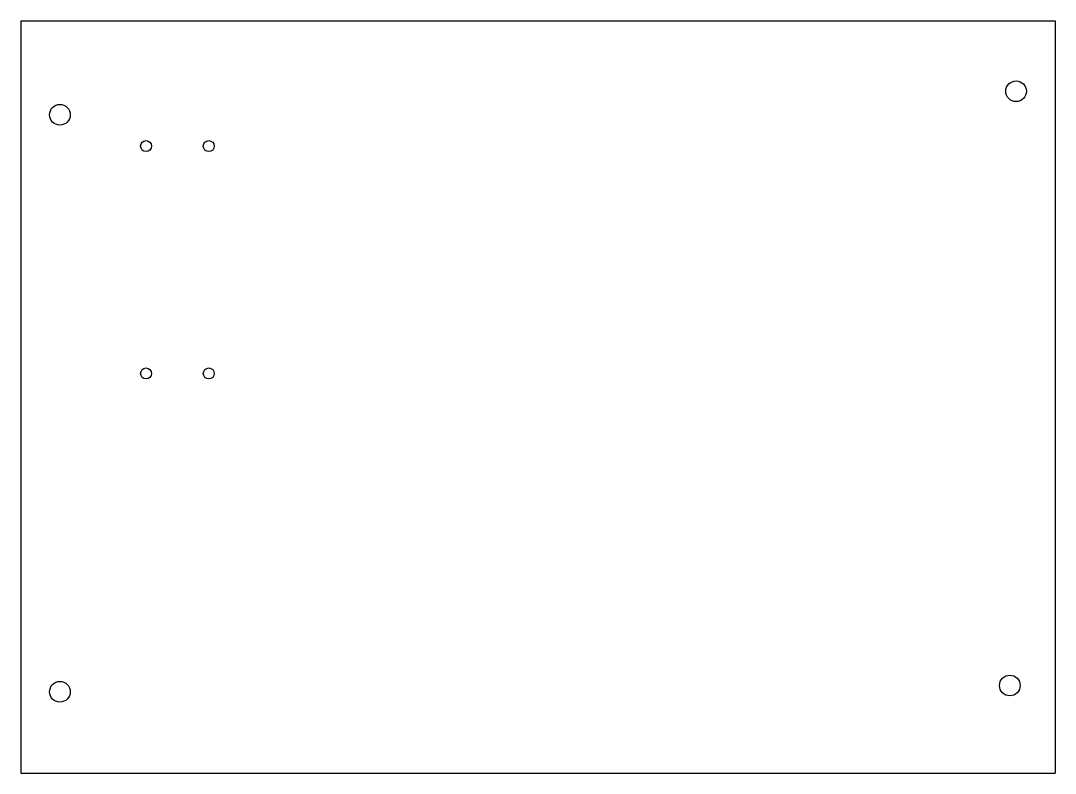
# Model space of a CAD drawing. Header units: millimetres. Extents: x 0 to 330, y -240 to 0.
import ezdxf

# ---------------------------------------------------------------- set-up
doc = ezdxf.new("R2010")
doc.units = ezdxf.units.MM

msp = doc.modelspace()

# ---------------------------------------------------------------- linework, layer by layer
at = {"color": 7, "linetype": 'Continuous'}
for p, q in [((0, 0), (330, 0)), ((0, 0), (0, -240)), ((330, 0), (330, -240)), ((0, -240), (330, -240))]:
    msp.add_line(p, q, dxfattribs=at)
for centre, radius in [((317.49, -22.5), 3.3), ((12.5, -30), 3.3), ((40, -40), 1.75), ((60, -40), 1.75), ((40, -112.5), 1.75), ((60, -112.5), 1.75), ((12.5, -214), 3.3), ((315.49, -212), 3.3)]:
    msp.add_circle(centre, radius, dxfattribs=at)

doc.saveas('drawing.dxf')
